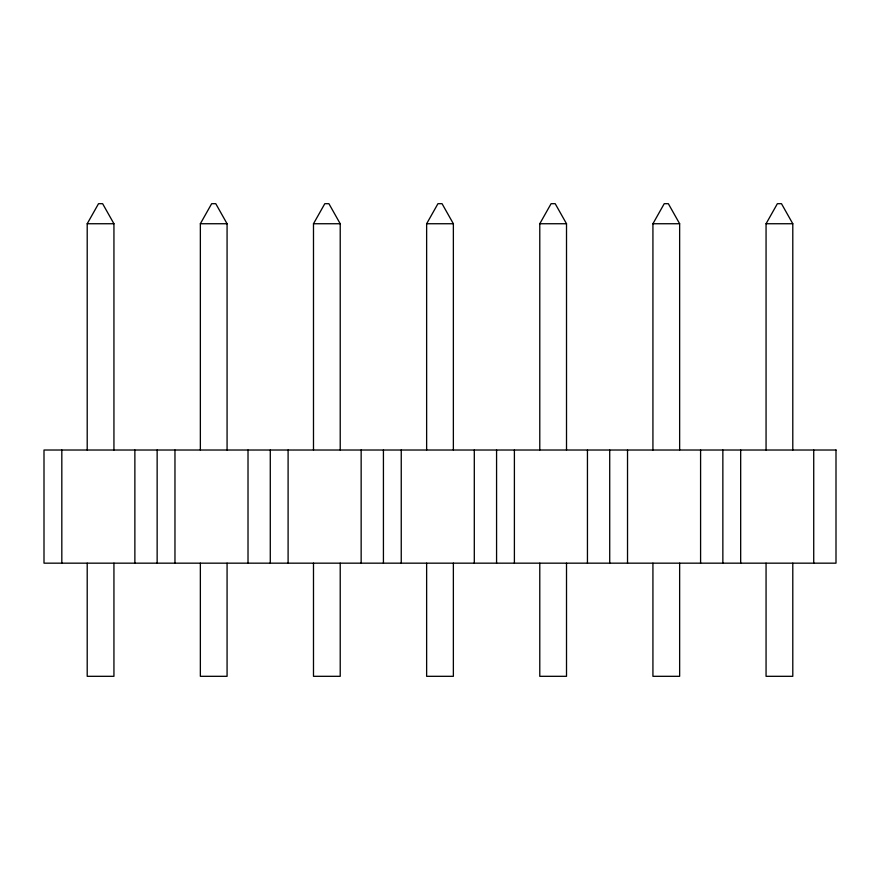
<?xml version="1.0" encoding="UTF-8"?>
<svg xmlns="http://www.w3.org/2000/svg" width="880" height="880" viewBox="0 0 880 880"><rect width="100%" height="100%" fill="white"/><g stroke="black" fill="none" stroke-linecap="round" stroke-linejoin="round"><path stroke-width="1.32" d="M87.208 450.021L87.208 223.74L98.527 203.687L102.619 203.687L113.938 223.74L113.938 450.021M200.354 450.021L200.354 223.74L211.662 203.687L215.765 203.687L227.073 223.74L227.073 450.021M313.489 450.021L313.489 223.74L324.808 203.687L328.911 203.687L340.219 223.74L340.219 450.021M426.635 450.021L426.635 223.74L437.954 203.687L442.046 203.687L453.365 223.74L453.365 450.021M539.781 450.021L539.781 223.74L551.089 203.687L555.192 203.687L566.511 223.74L566.511 450.021M652.927 450.021L652.927 223.74L664.235 203.687L668.338 203.687L679.646 223.74L679.646 450.021M766.062 450.021L766.062 223.74L777.381 203.687L781.473 203.687L792.792 223.74L792.792 450.021M87.208 223.74L113.938 223.74M200.354 223.74L227.073 223.74M313.489 223.74L340.219 223.74M426.635 223.74L453.365 223.74M539.781 223.74L566.511 223.74M652.927 223.74L679.646 223.74M766.062 223.74L792.792 223.74M813.725 450.021L813.725 563.167M792.792 563.167L792.792 676.313L766.062 676.313L766.062 563.167M740.674 450.021L740.674 563.167M722.854 450.021L722.854 563.167M700.59 450.021L700.59 563.167M679.646 563.167L679.646 676.313L652.927 676.313L652.927 563.167M627.528 450.021L627.528 563.167M609.719 450.021L609.719 563.167M587.444 450.021L587.444 563.167M566.511 563.167L566.511 676.313L539.781 676.313L539.781 563.167M514.393 450.021L514.393 563.167M496.573 450.021L496.573 563.167M474.298 450.021L474.298 563.167M453.365 563.167L453.365 676.313L426.635 676.313L426.635 563.167M401.247 450.021L401.247 563.167M383.427 450.021L383.427 563.167M361.152 450.021L361.152 563.167M340.219 563.167L340.219 676.313L313.489 676.313L313.489 563.167M288.101 450.021L288.101 563.167M270.281 450.021L270.281 563.167M248.017 450.021L248.017 563.167M227.073 563.167L227.073 676.313L200.354 676.313L200.354 563.167M174.966 450.021L174.966 563.167M157.146 450.021L157.146 563.167M134.871 450.021L134.871 563.167M113.938 563.167L113.938 676.313L87.208 676.313L87.208 563.167M61.82 450.021L61.82 563.167M836 450.021L44 450.021L44 563.167L836 563.167L836 450.021"/></g></svg>
